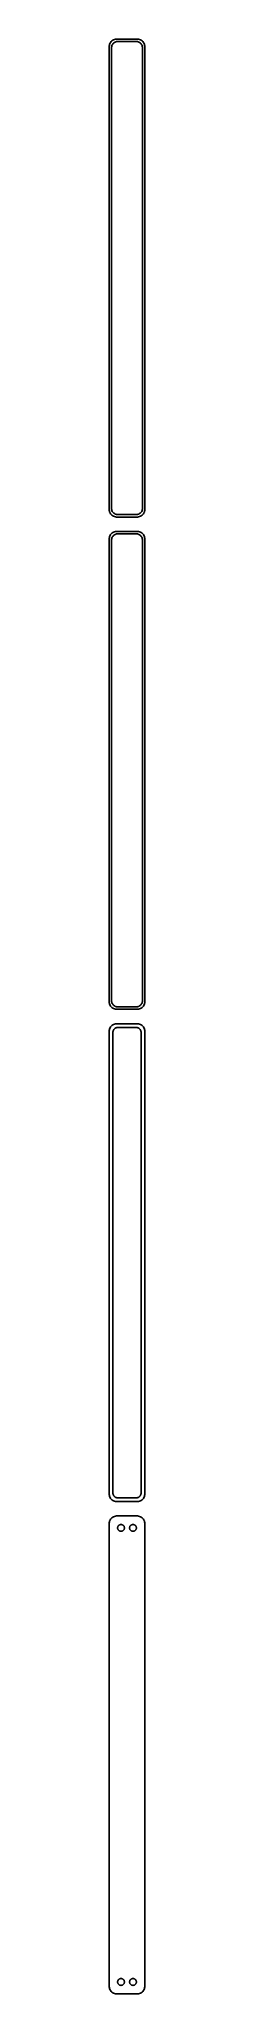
# Model space of a CAD drawing. Header units: metres. Extents: x -11 to 11, y 1086 to 2313.
import ezdxf

# ---------------------------------------------------------------- set-up
doc = ezdxf.new("R2010")
doc.units = ezdxf.units.M

msp = doc.modelspace()

# ---------------------------------------------------------------- linework, layer by layer
for p, q in [((-11.2106, 2308.63), (-11.25, 2308)), ((-11.25, 2308), (-11.25, 2018)), ((-11.0929, 2309.24), (-11.2106, 2308.63)), ((-10.8989, 2309.84), (-11.0929, 2309.24)), ((-10.6315, 2310.41), (-10.8989, 2309.84)), ((-10.2951, 2310.94), (-10.6315, 2310.41)), ((-9.89484, 2311.42), (-10.2951, 2310.94)), ((-9.43712, 2311.85), (-9.89484, 2311.42)), ((-9.75, 2307.5), (-9.71844, 2308)), ((-9.75, 2018.5), (-9.75, 2307.5)), ((-9.71844, 2308), (-9.62433, 2308.49)), ((-9.62433, 2308.49), (-9.4691, 2308.97)), ((-9.4691, 2308.97), (-9.25522, 2309.43)), ((-8.92912, 2312.22), (-9.43712, 2311.85)), ((-9.25522, 2309.43), (-8.98605, 2309.85)), ((-8.98605, 2309.85), (-8.66586, 2310.24)), ((-8.37889, 2312.52), (-8.92912, 2312.22)), ((-8.66586, 2310.24), (-8.29968, 2310.58)), ((-7.79507, 2312.76), (-8.37889, 2312.52)), ((-8.29968, 2310.58), (-7.8933, 2310.88)), ((-7.8933, 2310.88), (-7.45311, 2311.12)), ((-7.1869, 2312.91), (-7.79507, 2312.76)), ((-7.45311, 2311.12), (-6.98605, 2311.3)), ((-6.56395, 2312.99), (-7.1869, 2312.91)), ((-6.98605, 2311.3), (-6.49951, 2311.43)), ((6.56395, 2312.99), (-6.56395, 2312.99)), ((-6.49951, 2311.43), (-6.00116, 2311.49)), ((-6.00116, 2311.49), (6.00116, 2311.49)), ((6.00116, 2311.49), (6.49951, 2311.43)), ((6.49951, 2311.43), (6.98605, 2311.3)), ((7.1869, 2312.91), (6.56395, 2312.99)), ((6.98605, 2311.3), (7.45311, 2311.12)), ((7.79507, 2312.76), (7.1869, 2312.91)), ((7.45311, 2311.12), (7.8933, 2310.88)), ((8.37889, 2312.52), (7.79507, 2312.76)), ((7.8933, 2310.88), (8.29968, 2310.58)), ((8.29968, 2310.58), (8.66586, 2310.24)), ((8.92912, 2312.22), (8.37889, 2312.52)), ((8.66586, 2310.24), (8.98605, 2309.85)), ((9.43712, 2311.85), (8.92912, 2312.22)), ((8.98605, 2309.85), (9.25522, 2309.43)), ((9.25522, 2309.43), (9.4691, 2308.97)), ((9.89484, 2311.42), (9.43712, 2311.85)), ((9.4691, 2308.97), (9.62433, 2308.49)), ((9.62433, 2308.49), (9.71844, 2308)), ((9.71844, 2308), (9.75, 2307.5)), ((9.75, 2307.5), (9.75, 2018.5)), ((10.2951, 2310.94), (9.89484, 2311.42)), ((10.6315, 2310.41), (10.2951, 2310.94)), ((10.8989, 2309.84), (10.6315, 2310.41)), ((11.0929, 2309.24), (10.8989, 2309.84)), ((11.2106, 2308.63), (11.0929, 2309.24)), ((11.25, 2308), (11.2106, 2308.63)), ((11.25, 2018), (11.25, 2308)), ((-11.25, 2018), (-11.2106, 2017.37)), ((-11.2106, 2017.37), (-11.0929, 2016.76)), ((-11.0929, 2016.76), (-10.8989, 2016.16)), ((-10.8989, 2016.16), (-10.6315, 2015.59)), ((-10.6315, 2015.59), (-10.2951, 2015.06)), ((-10.2951, 2015.06), (-9.89484, 2014.58)), ((-9.89484, 2014.58), (-9.43712, 2014.15)), ((-9.71844, 2018), (-9.75, 2018.5)), ((-9.62433, 2017.51), (-9.71844, 2018)), ((-9.4691, 2017.03), (-9.62433, 2017.51)), ((-9.25522, 2016.57), (-9.4691, 2017.03)), ((-9.43712, 2014.15), (-8.92912, 2013.78)), ((-8.98605, 2016.15), (-9.25522, 2016.57)), ((-8.66586, 2015.76), (-8.98605, 2016.15)), ((-8.92912, 2013.78), (-8.37889, 2013.48)), ((-8.29968, 2015.42), (-8.66586, 2015.76)), ((-8.37889, 2013.48), (-7.79507, 2013.24)), ((-7.8933, 2015.12), (-8.29968, 2015.42)), ((-7.45311, 2014.88), (-7.8933, 2015.12)), ((-7.79507, 2013.24), (-7.1869, 2013.09)), ((-6.98605, 2014.7), (-7.45311, 2014.88)), ((-7.1869, 2013.09), (-6.56395, 2013.01)), ((-6.49951, 2014.57), (-6.98605, 2014.7)), ((-6.56395, 2013.01), (6.56395, 2013.01)), ((-6.00116, 2014.51), (-6.49951, 2014.57)), ((6.00116, 2014.51), (-6.00116, 2014.51)), ((6.49951, 2014.57), (6.00116, 2014.51)), ((6.98605, 2014.7), (6.49951, 2014.57)), ((6.56395, 2013.01), (7.1869, 2013.09)), ((7.45311, 2014.88), (6.98605, 2014.7)), ((7.1869, 2013.09), (7.79507, 2013.24)), ((7.8933, 2015.12), (7.45311, 2014.88)), ((7.79507, 2013.24), (8.37889, 2013.48)), ((8.29968, 2015.42), (7.8933, 2015.12)), ((8.66586, 2015.76), (8.29968, 2015.42)), ((8.37889, 2013.48), (8.92912, 2013.78)), ((8.98605, 2016.15), (8.66586, 2015.76)), ((8.92912, 2013.78), (9.43712, 2014.15)), ((9.25522, 2016.57), (8.98605, 2016.15)), ((9.4691, 2017.03), (9.25522, 2016.57)), ((9.43712, 2014.15), (9.89484, 2014.58)), ((9.62433, 2017.51), (9.4691, 2017.03)), ((9.71844, 2018), (9.62433, 2017.51)), ((9.75, 2018.5), (9.71844, 2018)), ((9.89484, 2014.58), (10.2951, 2015.06)), ((10.2951, 2015.06), (10.6315, 2015.59)), ((10.6315, 2015.59), (10.8989, 2016.16)), ((10.8989, 2016.16), (11.0929, 2016.76)), ((11.0929, 2016.76), (11.2106, 2017.37)), ((11.2106, 2017.37), (11.25, 2018)), ((-11.0929, 2000.24), (-11.2106, 1999.63)), ((-10.8989, 2000.84), (-11.0929, 2000.24)), ((-10.6315, 2001.41), (-10.8989, 2000.84)), ((-10.2951, 2001.94), (-10.6315, 2001.41)), ((-9.89484, 2002.42), (-10.2951, 2001.94)), ((-9.43712, 2002.85), (-9.89484, 2002.42)), ((-9.4691, 1999.97), (-9.25522, 2000.43)), ((-8.92912, 2003.22), (-9.43712, 2002.85)), ((-9.25522, 2000.43), (-8.98605, 2000.85)), ((-8.98605, 2000.85), (-8.66586, 2001.24)), ((-8.37889, 2003.52), (-8.92912, 2003.22)), ((-8.66586, 2001.24), (-8.29968, 2001.58)), ((-7.79507, 2003.76), (-8.37889, 2003.52)), ((-8.29968, 2001.58), (-7.8933, 2001.88)), ((-7.8933, 2001.88), (-7.45311, 2002.12)), ((-7.1869, 2003.91), (-7.79507, 2003.76)), ((-7.45311, 2002.12), (-6.98605, 2002.3)), ((-6.56395, 2003.99), (-7.1869, 2003.91)), ((-6.98605, 2002.3), (-6.49951, 2002.43)), ((6.56395, 2003.99), (-6.56395, 2003.99)), ((-6.49951, 2002.43), (-6.00116, 2002.49)), ((-6.00116, 2002.49), (6.00116, 2002.49)), ((6.00116, 2002.49), (6.49951, 2002.43)), ((6.49951, 2002.43), (6.98605, 2002.3)), ((7.1869, 2003.91), (6.56395, 2003.99)), ((6.98605, 2002.3), (7.45311, 2002.12)), ((7.79507, 2003.76), (7.1869, 2003.91)), ((7.45311, 2002.12), (7.8933, 2001.88)), ((8.37889, 2003.52), (7.79507, 2003.76)), ((7.8933, 2001.88), (8.29968, 2001.58)), ((8.29968, 2001.58), (8.66586, 2001.24)), ((8.92912, 2003.22), (8.37889, 2003.52)), ((8.66586, 2001.24), (8.98605, 2000.85)), ((9.43712, 2002.85), (8.92912, 2003.22)), ((8.98605, 2000.85), (9.25522, 2000.43)), ((9.25522, 2000.43), (9.4691, 1999.97)), ((9.89484, 2002.42), (9.43712, 2002.85)), ((10.2951, 2001.94), (9.89484, 2002.42)), ((10.6315, 2001.41), (10.2951, 2001.94)), ((10.8989, 2000.84), (10.6315, 2001.41)), ((11.0929, 2000.24), (10.8989, 2000.84)), ((11.2106, 1999.63), (11.0929, 2000.24)), ((-11.2106, 1999.63), (-11.25, 1999)), ((-11.25, 1999), (-11.25, 1709)), ((-9.75, 1998.5), (-9.71844, 1999)), ((-9.75, 1709.5), (-9.75, 1998.5)), ((-9.71844, 1999), (-9.62433, 1999.49)), ((-9.62433, 1999.49), (-9.4691, 1999.97)), ((9.4691, 1999.97), (9.62433, 1999.49)), ((9.62433, 1999.49), (9.71844, 1999)), ((9.71844, 1999), (9.75, 1998.5)), ((9.75, 1998.5), (9.75, 1709.5)), ((11.25, 1999), (11.2106, 1999.63)), ((11.25, 1709), (11.25, 1999)), ((-11.25, 1709), (-11.2106, 1708.37)), ((-11.2106, 1708.37), (-11.0929, 1707.76)), ((-11.0929, 1707.76), (-10.8989, 1707.16)), ((-10.8989, 1707.16), (-10.6315, 1706.59)), ((-10.6315, 1706.59), (-10.2951, 1706.06)), ((-10.2951, 1706.06), (-9.89484, 1705.58)), ((-9.89484, 1705.58), (-9.43712, 1705.15)), ((-9.71844, 1709), (-9.75, 1709.5)), ((-9.62433, 1708.51), (-9.71844, 1709)), ((-9.4691, 1708.03), (-9.62433, 1708.51)), ((-9.25522, 1707.57), (-9.4691, 1708.03)), ((-8.98605, 1707.15), (-9.25522, 1707.57)), ((-8.66586, 1706.76), (-8.98605, 1707.15)), ((-8.29968, 1706.42), (-8.66586, 1706.76)), ((-7.8933, 1706.12), (-8.29968, 1706.42)), ((-7.45311, 1705.88), (-7.8933, 1706.12)), ((-6.98605, 1705.7), (-7.45311, 1705.88)), ((-6.49951, 1705.57), (-6.98605, 1705.7)), ((-6.00116, 1705.51), (-6.49951, 1705.57)), ((6.00116, 1705.51), (-6.00116, 1705.51)), ((6.49951, 1705.57), (6.00116, 1705.51)), ((6.98605, 1705.7), (6.49951, 1705.57)), ((7.45311, 1705.88), (6.98605, 1705.7)), ((7.8933, 1706.12), (7.45311, 1705.88)), ((8.29968, 1706.42), (7.8933, 1706.12)), ((8.66586, 1706.76), (8.29968, 1706.42)), ((8.98605, 1707.15), (8.66586, 1706.76)), ((9.25522, 1707.57), (8.98605, 1707.15)), ((9.4691, 1708.03), (9.25522, 1707.57)), ((9.43712, 1705.15), (9.89484, 1705.58)), ((9.62433, 1708.51), (9.4691, 1708.03)), ((9.71844, 1709), (9.62433, 1708.51)), ((9.75, 1709.5), (9.71844, 1709)), ((9.89484, 1705.58), (10.2951, 1706.06)), ((10.2951, 1706.06), (10.6315, 1706.59)), ((10.6315, 1706.59), (10.8989, 1707.16)), ((10.8989, 1707.16), (11.0929, 1707.76)), ((11.0929, 1707.76), (11.2106, 1708.37)), ((11.2106, 1708.37), (11.25, 1709)), ((-9.89484, 1693.42), (-10.2951, 1692.94)), ((-9.43712, 1693.85), (-9.89484, 1693.42)), ((-9.43712, 1705.15), (-8.92912, 1704.78)), ((-8.92912, 1694.22), (-9.43712, 1693.85)), ((-8.92912, 1704.78), (-8.37889, 1704.48)), ((-8.37889, 1694.52), (-8.92912, 1694.22)), ((-8.37889, 1704.48), (-7.79507, 1704.24)), ((-7.79507, 1694.76), (-8.37889, 1694.52)), ((-7.79507, 1704.24), (-7.1869, 1704.09)), ((-7.1869, 1694.91), (-7.79507, 1694.76)), ((-7.1869, 1704.09), (-6.56395, 1704.01)), ((-6.56395, 1694.99), (-7.1869, 1694.91)), ((-6.56395, 1704.01), (6.56395, 1704.01)), ((6.56395, 1694.99), (-6.56395, 1694.99)), ((6.56395, 1704.01), (7.1869, 1704.09)), ((7.1869, 1694.91), (6.56395, 1694.99)), ((7.1869, 1704.09), (7.79507, 1704.24)), ((7.79507, 1694.76), (7.1869, 1694.91)), ((7.79507, 1704.24), (8.37889, 1704.48)), ((8.37889, 1694.52), (7.79507, 1694.76)), ((8.37889, 1704.48), (8.92912, 1704.78)), ((8.92912, 1694.22), (8.37889, 1694.52)), ((8.92912, 1704.78), (9.43712, 1705.15)), ((9.43712, 1693.85), (8.92912, 1694.22)), ((9.89484, 1693.42), (9.43712, 1693.85)), ((10.2951, 1692.94), (9.89484, 1693.42)), ((-11.2106, 1690.63), (-11.25, 1690)), ((-11.25, 1690), (-11.25, 1400)), ((-11.0929, 1691.24), (-11.2106, 1690.63)), ((-10.8989, 1691.84), (-11.0929, 1691.24)), ((-10.6315, 1692.41), (-10.8989, 1691.84)), ((-10.2951, 1692.94), (-10.6315, 1692.41)), ((-8.86292, 1689.5), (-8.83836, 1689.89)), ((-8.86292, 1400.5), (-8.86292, 1689.5)), ((-8.83836, 1689.89), (-8.76512, 1690.27)), ((-8.76512, 1690.27), (-8.64432, 1690.65)), ((-8.64432, 1690.65), (-8.47786, 1691)), ((-8.47786, 1691), (-8.2684, 1691.33)), ((-8.2684, 1691.33), (-8.01921, 1691.63)), ((-8.01921, 1691.63), (-7.73424, 1691.9)), ((-7.73424, 1691.9), (-7.41798, 1692.13)), ((-7.41798, 1692.13), (-7.07541, 1692.32)), ((-7.07541, 1692.32), (-6.71194, 1692.46)), ((-6.71194, 1692.46), (-6.3333, 1692.56)), ((-6.3333, 1692.56), (-5.94545, 1692.61)), ((-5.94545, 1692.61), (5.94545, 1692.61)), ((5.94545, 1692.61), (6.3333, 1692.56)), ((6.3333, 1692.56), (6.71194, 1692.46)), ((6.71194, 1692.46), (7.07541, 1692.32)), ((7.07541, 1692.32), (7.41798, 1692.13)), ((7.41798, 1692.13), (7.73424, 1691.9)), ((7.73424, 1691.9), (8.01921, 1691.63)), ((8.01921, 1691.63), (8.2684, 1691.33)), ((8.2684, 1691.33), (8.47786, 1691)), ((8.47786, 1691), (8.64432, 1690.65)), ((8.64432, 1690.65), (8.76512, 1690.27)), ((8.76512, 1690.27), (8.83836, 1689.89)), ((8.83836, 1689.89), (8.86292, 1689.5)), ((8.86292, 1689.5), (8.86292, 1400.5)), ((10.6315, 1692.41), (10.2951, 1692.94)), ((10.8989, 1691.84), (10.6315, 1692.41)), ((11.0929, 1691.24), (10.8989, 1691.84)), ((11.2106, 1690.63), (11.0929, 1691.24)), ((11.25, 1690), (11.2106, 1690.63)), ((11.25, 1400), (11.25, 1690)), ((-11.25, 1400), (-11.2106, 1399.37)), ((-11.2106, 1399.37), (-11.0929, 1398.76)), ((-11.0929, 1398.76), (-10.8989, 1398.16)), ((-8.83836, 1400.11), (-8.86292, 1400.5)), ((-8.76512, 1399.73), (-8.83836, 1400.11)), ((-8.64432, 1399.35), (-8.76512, 1399.73)), ((-8.47786, 1399), (-8.64432, 1399.35)), ((-8.2684, 1398.67), (-8.47786, 1399)), ((8.47786, 1399), (8.2684, 1398.67)), ((8.64432, 1399.35), (8.47786, 1399)), ((8.76512, 1399.73), (8.64432, 1399.35)), ((8.83836, 1400.11), (8.76512, 1399.73)), ((8.86292, 1400.5), (8.83836, 1400.11)), ((10.8989, 1398.16), (11.0929, 1398.76)), ((11.0929, 1398.76), (11.2106, 1399.37)), ((11.2106, 1399.37), (11.25, 1400)), ((-10.8989, 1398.16), (-10.6315, 1397.59)), ((-10.6315, 1397.59), (-10.2951, 1397.06)), ((-10.2951, 1397.06), (-9.89484, 1396.58)), ((-9.89484, 1396.58), (-9.43712, 1396.15)), ((-9.43712, 1396.15), (-8.92912, 1395.78)), ((-8.92912, 1395.78), (-8.37889, 1395.48)), ((-8.37889, 1395.48), (-7.79507, 1395.24)), ((-8.01921, 1398.37), (-8.2684, 1398.67)), ((-7.73424, 1398.1), (-8.01921, 1398.37)), ((-7.79507, 1395.24), (-7.1869, 1395.09)), ((-7.41798, 1397.87), (-7.73424, 1398.1)), ((-7.07541, 1397.68), (-7.41798, 1397.87)), ((-7.1869, 1395.09), (-6.56395, 1395.01)), ((-6.71194, 1397.54), (-7.07541, 1397.68)), ((-6.3333, 1397.44), (-6.71194, 1397.54)), ((-6.56395, 1395.01), (6.56395, 1395.01)), ((-5.94545, 1397.39), (-6.3333, 1397.44)), ((5.94545, 1397.39), (-5.94545, 1397.39)), ((6.3333, 1397.44), (5.94545, 1397.39)), ((6.71194, 1397.54), (6.3333, 1397.44)), ((6.56395, 1395.01), (7.1869, 1395.09)), ((7.07541, 1397.68), (6.71194, 1397.54)), ((7.41798, 1397.87), (7.07541, 1397.68)), ((7.1869, 1395.09), (7.79507, 1395.24)), ((7.73424, 1398.1), (7.41798, 1397.87)), ((8.01921, 1398.37), (7.73424, 1398.1)), ((7.79507, 1395.24), (8.37889, 1395.48)), ((8.2684, 1398.67), (8.01921, 1398.37)), ((8.37889, 1395.48), (8.92912, 1395.78)), ((8.92912, 1395.78), (9.43712, 1396.15)), ((9.43712, 1396.15), (9.89484, 1396.58)), ((9.89484, 1396.58), (10.2951, 1397.06)), ((10.2951, 1397.06), (10.6315, 1397.59)), ((10.6315, 1397.59), (10.8989, 1398.16)), ((-11.2106, 1381.63), (-11.25, 1381)), ((-11.25, 1381), (-11.25, 1091)), ((-11.0929, 1382.24), (-11.2106, 1381.63)), ((-10.8989, 1382.84), (-11.0929, 1382.24)), ((-10.6315, 1383.41), (-10.8989, 1382.84)), ((-10.2951, 1383.94), (-10.6315, 1383.41)), ((-9.89484, 1384.42), (-10.2951, 1383.94)), ((-9.43712, 1384.85), (-9.89484, 1384.42)), ((-8.92912, 1385.22), (-9.43712, 1384.85)), ((-8.37889, 1385.52), (-8.92912, 1385.22)), ((-7.79507, 1385.76), (-8.37889, 1385.52)), ((-7.1869, 1385.91), (-7.79507, 1385.76)), ((-6.56395, 1385.99), (-7.1869, 1385.91)), ((6.56395, 1385.99), (-6.56395, 1385.99)), ((-5.88528, 1378.5), (-5.86845, 1378.77)), ((-5.86845, 1378.23), (-5.88528, 1378.5)), ((-5.86845, 1378.77), (-5.81821, 1379.03)), ((-5.81821, 1377.97), (-5.86845, 1378.23)), ((-5.81821, 1379.03), (-5.73534, 1379.29)), ((-5.73534, 1377.71), (-5.81821, 1377.97)), ((-5.73534, 1379.29), (-5.62117, 1379.53)), ((-5.62117, 1377.47), (-5.73534, 1377.71)), ((-5.62117, 1379.53), (-5.47748, 1379.76)), ((-5.47748, 1377.24), (-5.62117, 1377.47)), ((-5.47748, 1379.76), (-5.30655, 1379.96)), ((-5.30655, 1377.04), (-5.47748, 1377.24)), ((-5.30655, 1379.96), (-5.11108, 1380.15)), ((-5.11108, 1376.85), (-5.30655, 1377.04)), ((-5.11108, 1380.15), (-4.89413, 1380.3)), ((-4.89413, 1376.7), (-5.11108, 1376.85)), ((-4.89413, 1380.3), (-4.65915, 1380.43)), ((-4.65915, 1376.57), (-4.89413, 1376.7)), ((-4.65915, 1380.43), (-4.40984, 1380.53)), ((-4.40984, 1376.47), (-4.65915, 1376.57)), ((-4.40984, 1380.53), (-4.1501, 1380.6)), ((-4.1501, 1376.4), (-4.40984, 1376.47)), ((-4.1501, 1380.6), (-3.88406, 1380.63)), ((-3.88406, 1376.37), (-4.1501, 1376.4)), ((-3.88406, 1380.63), (-3.61592, 1380.63)), ((-3.61592, 1376.37), (-3.88406, 1376.37)), ((-3.61592, 1380.63), (-3.34988, 1380.6)), ((-3.34988, 1376.4), (-3.61592, 1376.37)), ((-3.34988, 1380.6), (-3.09015, 1380.53)), ((-3.09015, 1376.47), (-3.34988, 1376.4)), ((-3.09015, 1380.53), (-2.84084, 1380.43)), ((-2.84084, 1376.57), (-3.09015, 1376.47)), ((-2.84084, 1380.43), (-2.60585, 1380.3)), ((-2.60585, 1376.7), (-2.84084, 1376.57)), ((-2.60585, 1380.3), (-2.3889, 1380.15)), ((-2.3889, 1376.85), (-2.60585, 1376.7)), ((-2.3889, 1380.15), (-2.19344, 1379.96)), ((-2.19344, 1377.04), (-2.3889, 1376.85)), ((-2.19344, 1379.96), (-2.02251, 1379.76)), ((-2.02251, 1377.24), (-2.19344, 1377.04)), ((-2.02251, 1379.76), (-1.87881, 1379.53)), ((-1.87881, 1377.47), (-2.02251, 1377.24)), ((-1.87881, 1379.53), (-1.76465, 1379.29)), ((-1.76465, 1377.71), (-1.87881, 1377.47)), ((-1.76465, 1379.29), (-1.68178, 1379.03)), ((-1.68178, 1377.97), (-1.76465, 1377.71)), ((-1.68178, 1379.03), (-1.63153, 1378.77)), ((-1.63153, 1378.23), (-1.68178, 1377.97)), ((-1.63153, 1378.77), (-1.6147, 1378.5)), ((-1.6147, 1378.5), (-1.63153, 1378.23)), ((1.6147, 1378.5), (1.63153, 1378.77)), ((1.63153, 1378.23), (1.6147, 1378.5)), ((1.63153, 1378.77), (1.68178, 1379.03)), ((1.68178, 1377.97), (1.63153, 1378.23)), ((1.68178, 1379.03), (1.76465, 1379.29)), ((1.76465, 1377.71), (1.68178, 1377.97)), ((1.76465, 1379.29), (1.87881, 1379.53)), ((1.87881, 1377.47), (1.76465, 1377.71)), ((1.87881, 1379.53), (2.02251, 1379.76)), ((2.02251, 1377.24), (1.87881, 1377.47)), ((2.02251, 1379.76), (2.19344, 1379.96)), ((2.19344, 1377.04), (2.02251, 1377.24)), ((2.19344, 1379.96), (2.3889, 1380.15)), ((2.3889, 1376.85), (2.19344, 1377.04)), ((2.3889, 1380.15), (2.60585, 1380.3)), ((2.60585, 1376.7), (2.3889, 1376.85)), ((2.60585, 1380.3), (2.84084, 1380.43)), ((2.84084, 1376.57), (2.60585, 1376.7)), ((2.84084, 1380.43), (3.09015, 1380.53)), ((3.09015, 1376.47), (2.84084, 1376.57)), ((3.09015, 1380.53), (3.34988, 1380.6)), ((3.34988, 1376.4), (3.09015, 1376.47)), ((3.34988, 1380.6), (3.61592, 1380.63)), ((3.61592, 1376.37), (3.34988, 1376.4)), ((3.61592, 1380.63), (3.88406, 1380.63)), ((3.88406, 1376.37), (3.61592, 1376.37)), ((3.88406, 1380.63), (4.1501, 1380.6)), ((4.1501, 1376.4), (3.88406, 1376.37)), ((4.1501, 1380.6), (4.40984, 1380.53)), ((4.40984, 1376.47), (4.1501, 1376.4)), ((4.40984, 1380.53), (4.65915, 1380.43)), ((4.65915, 1376.57), (4.40984, 1376.47)), ((4.65915, 1380.43), (4.89413, 1380.3)), ((4.89413, 1376.7), (4.65915, 1376.57)), ((4.89413, 1380.3), (5.11108, 1380.15)), ((5.11108, 1376.85), (4.89413, 1376.7)), ((5.11108, 1380.15), (5.30655, 1379.96)), ((5.30655, 1377.04), (5.11108, 1376.85)), ((5.30655, 1379.96), (5.47748, 1379.76)), ((5.47748, 1377.24), (5.30655, 1377.04)), ((5.47748, 1379.76), (5.62117, 1379.53)), ((5.62117, 1377.47), (5.47748, 1377.24)), ((5.62117, 1379.53), (5.73534, 1379.29)), ((5.73534, 1377.71), (5.62117, 1377.47)), ((5.73534, 1379.29), (5.81821, 1379.03)), ((5.81821, 1377.97), (5.73534, 1377.71)), ((5.81821, 1379.03), (5.86845, 1378.77)), ((5.86845, 1378.23), (5.81821, 1377.97)), ((5.86845, 1378.77), (5.88528, 1378.5)), ((5.88528, 1378.5), (5.86845, 1378.23)), ((7.1869, 1385.91), (6.56395, 1385.99)), ((7.79507, 1385.76), (7.1869, 1385.91)), ((8.37889, 1385.52), (7.79507, 1385.76)), ((8.92912, 1385.22), (8.37889, 1385.52)), ((9.43712, 1384.85), (8.92912, 1385.22)), ((9.89484, 1384.42), (9.43712, 1384.85)), ((10.2951, 1383.94), (9.89484, 1384.42)), ((10.6315, 1383.41), (10.2951, 1383.94)), ((10.8989, 1382.84), (10.6315, 1383.41)), ((11.0929, 1382.24), (10.8989, 1382.84)), ((11.2106, 1381.63), (11.0929, 1382.24)), ((11.25, 1381), (11.2106, 1381.63)), ((11.25, 1091), (11.25, 1381)), ((-5.88528, 1093.5), (-5.86845, 1093.77)), ((-5.86845, 1093.23), (-5.88528, 1093.5)), ((-5.86845, 1093.77), (-5.81821, 1094.03)), ((-5.81821, 1092.97), (-5.86845, 1093.23)), ((-5.81821, 1094.03), (-5.73534, 1094.29)), ((-5.73534, 1092.71), (-5.81821, 1092.97)), ((-5.73534, 1094.29), (-5.62117, 1094.53)), ((-5.62117, 1092.47), (-5.73534, 1092.71)), ((-5.62117, 1094.53), (-5.47748, 1094.76)), ((-5.47748, 1092.24), (-5.62117, 1092.47)), ((-5.47748, 1094.76), (-5.30655, 1094.96)), ((-5.30655, 1092.04), (-5.47748, 1092.24)), ((-5.30655, 1094.96), (-5.11108, 1095.15)), ((-5.11108, 1091.85), (-5.30655, 1092.04)), ((-5.11108, 1095.15), (-4.89413, 1095.3)), ((-4.89413, 1095.3), (-4.65915, 1095.43)), ((-4.65915, 1095.43), (-4.40984, 1095.53)), ((-4.40984, 1095.53), (-4.1501, 1095.6)), ((-4.1501, 1095.6), (-3.88406, 1095.63)), ((-3.88406, 1095.63), (-3.61592, 1095.63)), ((-3.61592, 1095.63), (-3.34988, 1095.6)), ((-3.34988, 1095.6), (-3.09015, 1095.53)), ((-3.09015, 1095.53), (-2.84084, 1095.43)), ((-2.84084, 1095.43), (-2.60585, 1095.3)), ((-2.60585, 1095.3), (-2.3889, 1095.15)), ((-2.3889, 1095.15), (-2.19344, 1094.96)), ((-2.19344, 1092.04), (-2.3889, 1091.85)), ((-2.19344, 1094.96), (-2.02251, 1094.76)), ((-2.02251, 1092.24), (-2.19344, 1092.04)), ((-2.02251, 1094.76), (-1.87881, 1094.53)), ((-1.87881, 1092.47), (-2.02251, 1092.24)), ((-1.87881, 1094.53), (-1.76465, 1094.29)), ((-1.76465, 1092.71), (-1.87881, 1092.47)), ((-1.76465, 1094.29), (-1.68178, 1094.03)), ((-1.68178, 1092.97), (-1.76465, 1092.71)), ((-1.68178, 1094.03), (-1.63153, 1093.77)), ((-1.63153, 1093.23), (-1.68178, 1092.97)), ((-1.63153, 1093.77), (-1.6147, 1093.5)), ((-1.6147, 1093.5), (-1.63153, 1093.23)), ((1.6147, 1093.5), (1.63153, 1093.77)), ((1.63153, 1093.23), (1.6147, 1093.5)), ((1.63153, 1093.77), (1.68178, 1094.03)), ((1.68178, 1092.97), (1.63153, 1093.23)), ((1.68178, 1094.03), (1.76465, 1094.29)), ((1.76465, 1092.71), (1.68178, 1092.97)), ((1.76465, 1094.29), (1.87881, 1094.53)), ((1.87881, 1092.47), (1.76465, 1092.71)), ((1.87881, 1094.53), (2.02251, 1094.76)), ((2.02251, 1092.24), (1.87881, 1092.47)), ((2.02251, 1094.76), (2.19344, 1094.96)), ((2.19344, 1092.04), (2.02251, 1092.24)), ((2.19344, 1094.96), (2.3889, 1095.15)), ((2.3889, 1091.85), (2.19344, 1092.04)), ((2.3889, 1095.15), (2.60585, 1095.3)), ((2.60585, 1095.3), (2.84084, 1095.43)), ((2.84084, 1095.43), (3.09015, 1095.53)), ((3.09015, 1095.53), (3.34988, 1095.6)), ((3.34988, 1095.6), (3.61592, 1095.63)), ((3.61592, 1095.63), (3.88406, 1095.63)), ((3.88406, 1095.63), (4.1501, 1095.6)), ((4.1501, 1095.6), (4.40984, 1095.53)), ((4.40984, 1095.53), (4.65915, 1095.43)), ((4.65915, 1095.43), (4.89413, 1095.3)), ((4.89413, 1095.3), (5.11108, 1095.15)), ((5.11108, 1095.15), (5.30655, 1094.96)), ((5.30655, 1092.04), (5.11108, 1091.85)), ((5.30655, 1094.96), (5.47748, 1094.76)), ((5.47748, 1092.24), (5.30655, 1092.04)), ((5.47748, 1094.76), (5.62117, 1094.53)), ((5.62117, 1092.47), (5.47748, 1092.24)), ((5.62117, 1094.53), (5.73534, 1094.29)), ((5.73534, 1092.71), (5.62117, 1092.47)), ((5.73534, 1094.29), (5.81821, 1094.03)), ((5.81821, 1092.97), (5.73534, 1092.71)), ((5.81821, 1094.03), (5.86845, 1093.77)), ((5.86845, 1093.23), (5.81821, 1092.97)), ((5.86845, 1093.77), (5.88528, 1093.5)), ((5.88528, 1093.5), (5.86845, 1093.23)), ((-11.25, 1091), (-11.2106, 1090.37)), ((-11.2106, 1090.37), (-11.0929, 1089.76)), ((-11.0929, 1089.76), (-10.8989, 1089.16)), ((-10.8989, 1089.16), (-10.6315, 1088.59)), ((-10.6315, 1088.59), (-10.2951, 1088.06)), ((-10.2951, 1088.06), (-9.89484, 1087.58)), ((-9.89484, 1087.58), (-9.43712, 1087.15)), ((-9.43712, 1087.15), (-8.92912, 1086.78)), ((-8.92912, 1086.78), (-8.37889, 1086.48)), ((-8.37889, 1086.48), (-7.79507, 1086.24)), ((-7.79507, 1086.24), (-7.1869, 1086.09)), ((-7.1869, 1086.09), (-6.56395, 1086.01)), ((-6.56395, 1086.01), (6.56395, 1086.01)), ((-4.89413, 1091.7), (-5.11108, 1091.85)), ((-4.65915, 1091.57), (-4.89413, 1091.7)), ((-4.40984, 1091.47), (-4.65915, 1091.57)), ((-4.1501, 1091.4), (-4.40984, 1091.47)), ((-3.88406, 1091.37), (-4.1501, 1091.4)), ((-3.61592, 1091.37), (-3.88406, 1091.37)), ((-3.34988, 1091.4), (-3.61592, 1091.37)), ((-3.09015, 1091.47), (-3.34988, 1091.4)), ((-2.84084, 1091.57), (-3.09015, 1091.47)), ((-2.60585, 1091.7), (-2.84084, 1091.57)), ((-2.3889, 1091.85), (-2.60585, 1091.7)), ((2.60585, 1091.7), (2.3889, 1091.85)), ((2.84084, 1091.57), (2.60585, 1091.7)), ((3.09015, 1091.47), (2.84084, 1091.57)), ((3.34988, 1091.4), (3.09015, 1091.47)), ((3.61592, 1091.37), (3.34988, 1091.4)), ((3.88406, 1091.37), (3.61592, 1091.37)), ((4.1501, 1091.4), (3.88406, 1091.37)), ((4.40984, 1091.47), (4.1501, 1091.4)), ((4.65915, 1091.57), (4.40984, 1091.47)), ((4.89413, 1091.7), (4.65915, 1091.57)), ((5.11108, 1091.85), (4.89413, 1091.7)), ((6.56395, 1086.01), (7.1869, 1086.09)), ((7.1869, 1086.09), (7.79507, 1086.24)), ((7.79507, 1086.24), (8.37889, 1086.48)), ((8.37889, 1086.48), (8.92912, 1086.78)), ((8.92912, 1086.78), (9.43712, 1087.15)), ((9.43712, 1087.15), (9.89484, 1087.58)), ((9.89484, 1087.58), (10.2951, 1088.06)), ((10.2951, 1088.06), (10.6315, 1088.59)), ((10.6315, 1088.59), (10.8989, 1089.16)), ((10.8989, 1089.16), (11.0929, 1089.76)), ((11.0929, 1089.76), (11.2106, 1090.37)), ((11.2106, 1090.37), (11.25, 1091))]:
    msp.add_line(p, q)

doc.saveas('drawing.dxf')
